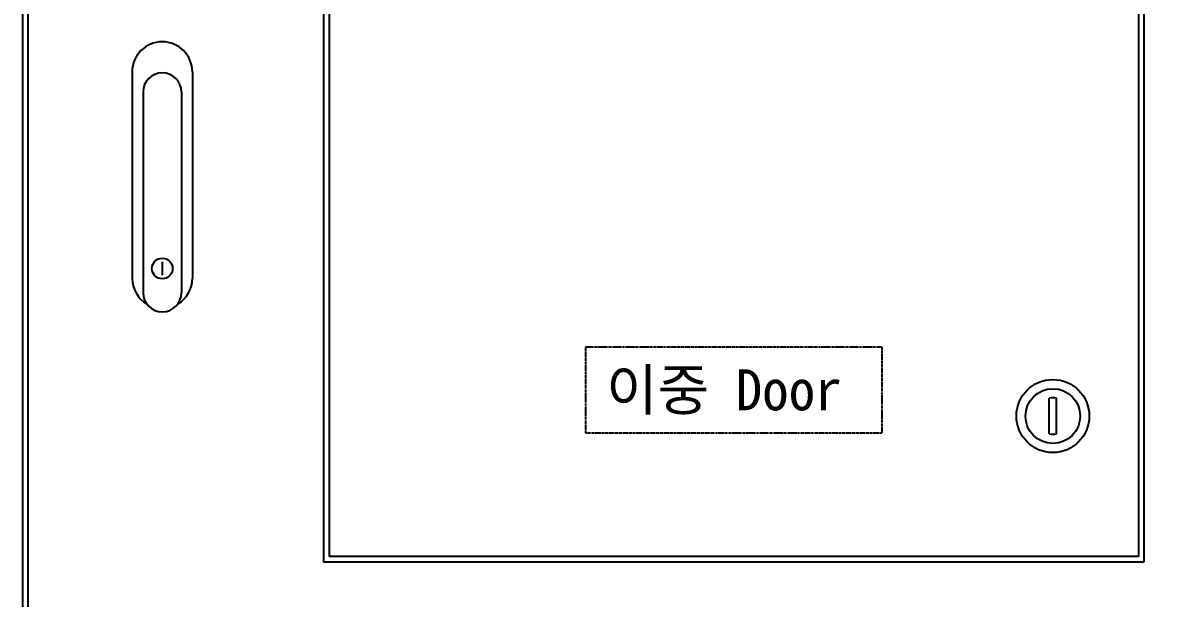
# Model space of a CAD drawing. Header units: millimetres. Extents: x -8980 to 16421, y 0 to 6237.
# Drawn here: x 11446 to 12071, y 2462 to 2777 of the extents above; entities that cross this region are included whole.
import ezdxf
from ezdxf.enums import TextEntityAlignment as Align

# ---------------------------------------------------------------- set-up
doc = ezdxf.new("R2010")
doc.units = ezdxf.units.MM
doc.linetypes.add('PHANTOM', pattern=[2.5, 1.25, -0.25, 0.25, -0.25, 0.25, -0.25])
doc.styles.add('HAN', font='')
doc.styles.get('HAN').set_extended_font_data('GulimChe')

msp = doc.modelspace()

# ---------------------------------------------------------------- linework, layer by layer
at = {"color": 3}
for p, q in [((11611.083, 3081.889, 0), (11611.083, 2481.889, 0)), ((12061.083, 3081.889, 0), (12061.083, 2481.889, 0)), ((11614.083, 3078.889, 0), (11614.083, 2484.889, 0)), ((12058.083, 3078.889, 0), (12058.083, 2484.889, 0)), ((12061.083, 2481.889, 0), (11611.083, 2481.889, 0)), ((12058.083, 2484.889, 0), (11614.083, 2484.889, 0))]:
    msp.add_line(p, q, dxfattribs=at)
for p, q in [((11506.083, 2750.478, 0), (11506.083, 2637.478, 0)), ((11506.083, 2750.478, 0), (11506.083, 2637.478, 0)), ((11539.083, 2750.478, 0), (11539.083, 2637.478, 0)), ((11539.083, 2750.478, 0), (11539.083, 2637.478, 0)), ((11512.083, 2739.478, 0), (11512.083, 2629.478, 0)), ((11512.083, 2739.478, 0), (11512.083, 2629.478, 0)), ((11533.083, 2739.478, 0), (11533.083, 2629.478, 0)), ((11533.083, 2739.478, 0), (11533.083, 2629.478, 0)), ((11522.583, 2646.43, 0), (11522.583, 2639.075, 0)), ((11522.583, 2646.43, 0), (11522.583, 2639.075, 0)), ((12009.083, 2552.091, 0), (12009.083, 2571.687, 0)), ((12013.083, 2552.091, 0), (12013.083, 2571.687, 0))]:
    msp.add_line(p, q)
for points in [[(11446.083, 3478.978), (12176.083, 3478.978), (12176.083, 1818.978), (11446.083, 1818.978)], [(12173.083, 1821.978), (11449.083, 1821.978), (11449.083, 3475.978), (12173.083, 3475.978)]]:
    msp.add_lwpolyline(points, close=True, dxfattribs=at)
at = {"color": 6, "linetype": 'PHANTOM', "elevation": 0}
msp.add_lwpolyline([(11754.959, 2599.888), (11917.207, 2599.888), (11917.207, 2552.603), (11754.959, 2552.603)], close=True, dxfattribs=at)
for centre, radius in [((11522.583, 2642.752, 0), 5.677), ((11522.583, 2642.752, 0), 5.677), ((12011.083, 2561.889, 0), 20), ((12011.083, 2561.889, 0), 15)]:
    msp.add_circle(centre, radius)
for centre, radius, start, end in [((11522.583, 2750.478, 0), 16.5, 0, 180), ((11522.583, 2750.478, 0), 16.5, 0, 180), ((11522.583, 2739.478, 0), 10.5, 0, 180), ((11522.583, 2739.478, 0), 10.5, 0, 180), ((11522.583, 2637.478, 0), 16.5, 180, 238.877104), ((11522.583, 2637.478, 0), 16.5, 180, 238.877104), ((11522.583, 2637.478, 0), 16.5, 301.122896, 0), ((11522.583, 2637.478, 0), 16.5, 301.122896, 0), ((11522.583, 2629.478, 0), 10.5, 180, 0), ((11522.583, 2629.478, 0), 10.5, 180, 0), ((12011.083, 2561.889, 0), 10, 78.463041, 101.536959), ((12011.083, 2561.889, 0), 10, 258.463041, 281.536959)]:
    msp.add_arc(centre, radius, start, end)

# ---------------------------------------------------------------- texts
at = {"color": 1, "style": 'HAN'}
msp.add_text('이중 Door', height=22.5, dxfattribs=at).set_placement((11766.093, 2587.539, 0), align=Align.TOP_LEFT)

doc.saveas('drawing.dxf')
